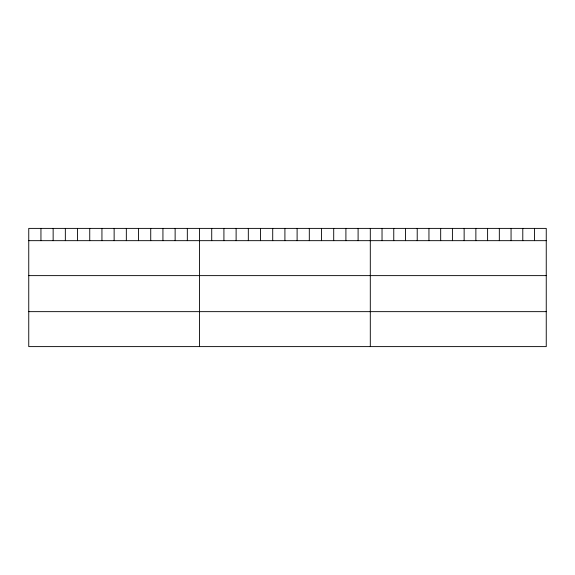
<?xml version="1.0" encoding="UTF-8"?>
<svg xmlns="http://www.w3.org/2000/svg" width="575" height="575" viewBox="0 0 575 575"><rect width="100%" height="100%" fill="white"/><g stroke="black" fill="none" stroke-linecap="round" stroke-linejoin="round"><path stroke-width="0.86" d="M546.25 240.666L546.25 346.61L28.75 346.61L28.75 228.39L546.25 228.39L546.25 240.666L28.75 240.666M28.75 275.626L546.25 275.626M28.75 311.65L546.25 311.65M534.52 228.39L534.52 240.666M522.79 228.39L522.79 240.666M511.06 228.39L511.06 240.666M499.33 228.39L499.33 240.666M487.6 228.39L487.6 240.666M475.87 228.39L475.87 240.666M464.14 228.39L464.14 240.666M452.41 228.39L452.41 240.666M440.68 228.39L440.68 240.666M428.95 228.39L428.95 240.666M417.22 228.39L417.22 240.666M405.49 228.39L405.49 240.666M393.76 228.39L393.76 240.666M382.03 228.39L382.03 240.666M370.3 228.39L370.3 346.61M358.103 228.39L358.103 240.666M345.906 228.39L345.906 240.666M333.708 228.39L333.708 240.666M321.504 228.39L321.504 240.666M309.307 228.39L309.307 240.666M297.11 228.39L297.11 240.666M284.912 228.39L284.912 240.666M272.715 228.39L272.715 240.666M260.518 228.39L260.518 240.666M248.321 228.39L248.321 240.666M236.117 228.39L236.117 240.666M223.919 228.39L223.919 240.666M211.722 228.39L211.722 240.666M199.525 228.39L199.525 346.61M187.328 228.39L187.328 240.666M175.131 228.39L175.131 240.666M162.933 228.39L162.933 240.666M150.729 228.39L150.729 240.666M138.532 228.39L138.532 240.666M126.335 228.39L126.335 240.666M114.138 228.39L114.138 240.666M101.94 228.39L101.94 240.666M89.743 228.39L89.743 240.666M77.546 228.39L77.546 240.666M65.342 228.39L65.342 240.666M53.144 228.39L53.144 240.666M40.947 228.39L40.947 240.666"/></g></svg>
